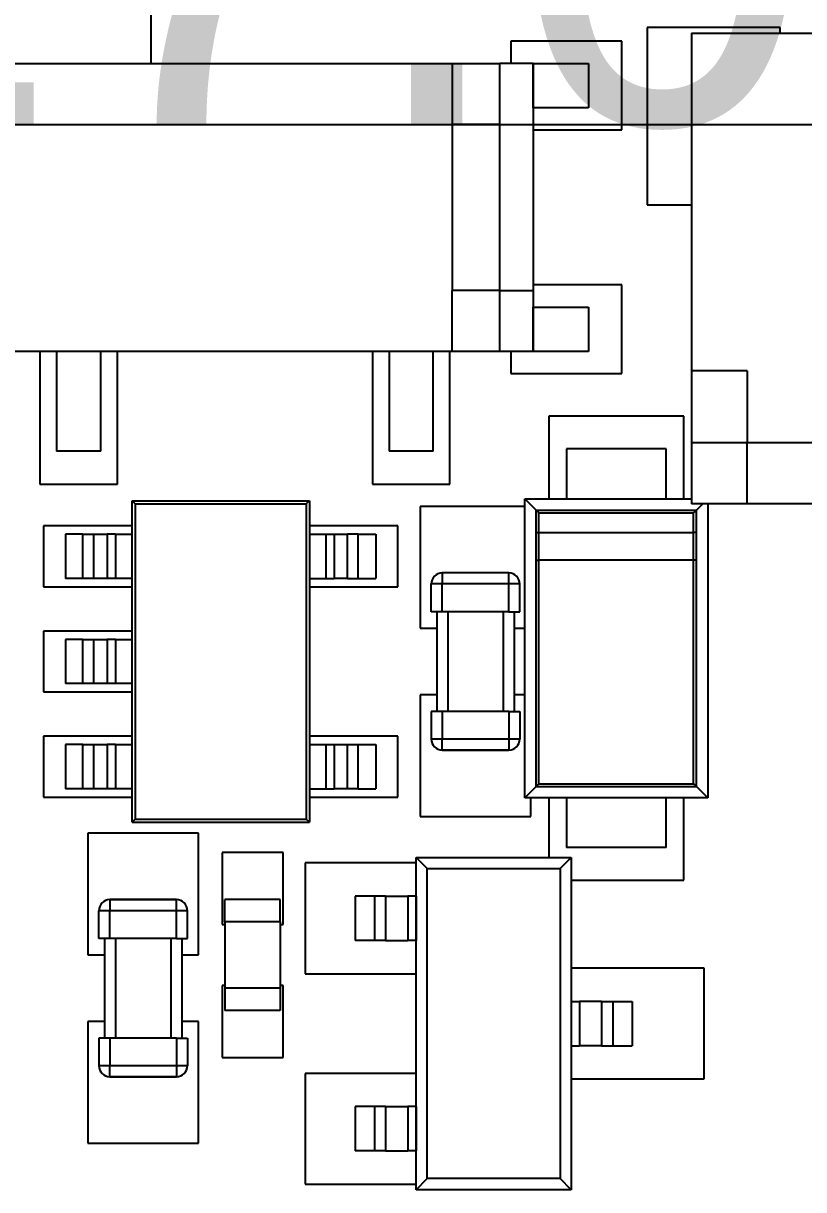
# Model space of a CAD drawing. Extents: x 96.2 to 162, y 92.1 to 129.5.
# Drawn here: x 121.01 to 128.05, y 106.83 to 117.36 of the extents above; entities that cross this region are included whole.
import ezdxf
from ezdxf.enums import TextEntityAlignment as Align

# ---------------------------------------------------------------- set-up
doc = ezdxf.new("R2010")
doc.units = 0
doc.layers.get('0').update_dxf_attribs({"linetype": 'CONTINUOUS'})
doc.layers.add('Dimension003', color=7, linetype='CONTINUOUS')
doc.layers.add('ProjItem010', color=7, linetype='CONTINUOUS')
doc.styles.get("Standard").update_dxf_attribs({"font": 'arial.ttf'})
doc.dimstyles.get("Standard").update_dxf_attribs({"dimscale": 0, "dimtxt": 2.5, "dimasz": 2.5, "dimexe": 1.25, "dimexo": 0.625, "dimtad": 1, "dimtxsty": 'STANDARD', "dimcen": 2.5, "dimazin": 3, "dimtfac": 1, "dimtmove": 0, "dimatfit": 3})

# ---------------------------------------------------------------- blocks, each defined once
blk = doc.blocks.new('*Dimension003')
at = {"color": 0}
for points in [[(111.238, 116.867), (111.238, 116.033), (116.238, 116.45)], [(138.238, 116.867), (138.238, 116.033), (133.238, 116.45)]]:
    blk.add_solid(points, dxfattribs=at)
at = {"layer": 'Dimension003'}
for p, q in [((116.238, 115.9), (116.238, 116.45)), ((116.238, 116.45), (133.238, 116.45)), ((133.238, 115.9), (133.238, 116.45))]:
    blk.add_line(p, q, dxfattribs=at)
blk.add_text('17.00', height=3.5, dxfattribs=at).set_placement((124.737, 116.45), align=Align.CENTER)

msp = doc.modelspace()

# ---------------------------------------------------------------- linework, layer by layer
at = {"layer": 'ProjItem010'}
for p, q in [((122.157, 118.5), (122.157, 117)), ((126.638, 117.325), (126.638, 115.725)), ((127.838, 117.325), (126.638, 117.325)), ((127.838, 117.275), (127.838, 117.325)), ((127.038, 117.275), (131.038, 117.275)), ((127.038, 117.275), (127.038, 114.224)), ((126.407, 117.2), (125.407, 117.2)), ((125.407, 117.2), (125.407, 117)), ((126.407, 116.4), (126.407, 117.2)), ((119.637, 117), (124.877, 117)), ((124.877, 117), (125.307, 117)), ((124.877, 117), (124.877, 116.45)), ((125.307, 116.45), (125.307, 117)), ((125.607, 116.6), (125.607, 117)), ((125.607, 117), (125.607, 116.45)), ((125.607, 117), (126.107, 117)), ((126.107, 117), (126.107, 116.6)), ((126.107, 116.6), (125.607, 116.6)), ((125.307, 116.45), (124.877, 116.45)), ((124.877, 116.45), (124.877, 114.95)), ((125.307, 114.95), (125.307, 116.45)), ((125.607, 116.45), (125.607, 114.95)), ((125.607, 116.4), (126.407, 116.4)), ((126.638, 115.725), (127.038, 115.725)), ((125.307, 114.95), (124.877, 114.95)), ((124.877, 114.4), (124.877, 114.95)), ((125.307, 114.4), (125.307, 114.95)), ((126.407, 115), (125.607, 115)), ((125.607, 114.95), (125.607, 114.4)), ((126.407, 114.2), (126.407, 115)), ((125.607, 114.4), (125.607, 114.8)), ((125.607, 114.8), (126.107, 114.8)), ((126.107, 114.8), (126.107, 114.4)), ((124.877, 114.4), (119.637, 114.4)), ((121.157, 114.4), (121.157, 113.2)), ((121.307, 114.4), (121.307, 113.5)), ((121.707, 113.5), (121.707, 114.4)), ((121.857, 113.2), (121.857, 114.4)), ((124.157, 114.4), (124.157, 113.2)), ((124.307, 114.4), (124.307, 113.5)), ((124.707, 113.5), (124.707, 114.4)), ((124.857, 113.2), (124.857, 114.4)), ((125.307, 114.4), (124.877, 114.4)), ((125.407, 114.4), (125.407, 114.2)), ((126.107, 114.4), (125.607, 114.4)), ((125.407, 114.2), (126.407, 114.2)), ((127.538, 114.224), (127.038, 114.224)), ((127.038, 114.224), (127.038, 113.575)), ((127.538, 114.224), (127.538, 113.575)), ((125.749, 113.816), (125.749, 113.07)), ((126.968, 113.816), (125.749, 113.816)), ((126.968, 113.07), (126.968, 113.816)), ((127.038, 113.575), (127.038, 113.025)), ((127.538, 113.575), (127.038, 113.575)), ((130.538, 113.575), (127.538, 113.575)), ((127.538, 113.025), (127.538, 113.575)), ((121.707, 113.5), (121.307, 113.5)), ((124.707, 113.5), (124.307, 113.5)), ((125.908, 113.52), (125.908, 113.07)), ((126.808, 113.52), (125.908, 113.52)), ((126.808, 113.07), (126.808, 113.52)), ((121.157, 113.2), (121.857, 113.2)), ((124.157, 113.2), (124.857, 113.2)), ((121.988, 113.05), (123.588, 113.05)), ((121.988, 113.05), (122.015, 113.023)), ((121.988, 110.15), (121.988, 113.05)), ((122.015, 113.023), (122.015, 110.177)), ((122.015, 113.023), (123.56, 113.023)), ((123.588, 113.05), (123.56, 113.023)), ((123.56, 113.023), (123.56, 110.177)), ((123.588, 113.05), (123.588, 110.15)), ((125.636, 112.968), (125.533, 113.07)), ((125.533, 113.07), (125.908, 113.07)), ((125.533, 110.37), (125.533, 113.07)), ((125.908, 113.07), (126.808, 113.07)), ((126.808, 113.07), (127.038, 113.07)), ((127.538, 113.025), (127.038, 113.025)), ((127.081, 112.968), (127.138, 113.025)), ((127.183, 113.025), (127.183, 110.37)), ((130.538, 113.025), (127.538, 113.025)), ((124.588, 113), (124.588, 111.9)), ((125.533, 113), (124.588, 113)), ((125.636, 112.968), (127.081, 112.968)), ((125.636, 112.765), (125.636, 112.968)), ((125.66, 112.943), (127.056, 112.943)), ((125.66, 112.765), (125.66, 112.943)), ((127.056, 112.765), (127.056, 112.943)), ((127.081, 112.765), (127.081, 112.968)), ((121.188, 112.825), (121.188, 112.275)), ((121.988, 112.825), (121.188, 112.825)), ((124.388, 112.825), (123.588, 112.825)), ((124.388, 112.275), (124.388, 112.825)), ((121.545, 112.75), (121.388, 112.75)), ((121.388, 112.75), (121.388, 112.35)), ((121.545, 112.35), (121.545, 112.75)), ((121.643, 112.75), (121.764, 112.75)), ((121.643, 112.35), (121.643, 112.75)), ((121.764, 112.75), (121.764, 112.35)), ((121.838, 112.75), (121.988, 112.75)), ((121.838, 112.75), (121.838, 112.35)), ((123.588, 112.75), (123.738, 112.75)), ((123.738, 112.75), (123.738, 112.35)), ((123.811, 112.75), (123.932, 112.75)), ((123.811, 112.75), (123.811, 112.35)), ((123.932, 112.35), (123.932, 112.75)), ((124.03, 112.75), (124.188, 112.75)), ((124.03, 112.35), (124.03, 112.75)), ((124.188, 112.75), (124.188, 112.35)), ((125.636, 112.515), (125.636, 112.765)), ((125.66, 112.515), (125.66, 112.765)), ((125.66, 112.765), (127.056, 112.765)), ((127.056, 112.515), (127.056, 112.765)), ((127.081, 112.515), (127.081, 112.765)), ((125.636, 110.472), (125.636, 112.515)), ((125.66, 110.497), (125.66, 112.515)), ((127.056, 112.515), (125.66, 112.515)), ((127.056, 110.497), (127.056, 112.515)), ((127.081, 110.472), (127.081, 112.515)), ((125.388, 112.4), (124.788, 112.4)), ((125.388, 112.4), (124.788, 112.4)), ((125.388, 112.4), (124.788, 112.4)), ((121.188, 112.275), (121.988, 112.275)), ((121.545, 112.35), (121.388, 112.35)), ((121.764, 112.35), (121.643, 112.35)), ((121.988, 112.35), (121.838, 112.35)), ((123.588, 112.35), (123.738, 112.35)), ((123.588, 112.275), (124.388, 112.275)), ((123.932, 112.35), (123.811, 112.35)), ((124.03, 112.35), (124.188, 112.35)), ((124.688, 112.05), (124.688, 112.3)), ((124.688, 112.05), (124.688, 112.3)), ((124.688, 112.05), (124.688, 112.3)), ((124.688, 112.05), (124.688, 112.3)), ((124.688, 112.05), (124.688, 112.3)), ((124.688, 112.05), (124.688, 112.3)), ((125.388, 112.3), (124.788, 112.3)), ((124.788, 112.05), (124.788, 112.3)), ((124.788, 112.05), (124.788, 112.3)), ((125.388, 112.3), (124.788, 112.3)), ((125.388, 112.3), (124.788, 112.3)), ((124.788, 112.05), (124.788, 112.3)), ((125.388, 112.05), (125.388, 112.3)), ((125.388, 112.05), (125.388, 112.3)), ((125.388, 112.05), (125.388, 112.3)), ((125.488, 112.05), (125.488, 112.3)), ((125.488, 112.05), (125.488, 112.3)), ((125.488, 112.05), (125.488, 112.3)), ((124.738, 112.05), (124.738, 111.15)), ((124.738, 112.05), (124.738, 111.15)), ((125.388, 112.05), (124.788, 112.05)), ((125.388, 112.05), (124.788, 112.05)), ((125.388, 112.05), (124.788, 112.05)), ((124.838, 112.05), (124.838, 111.15)), ((125.338, 112.05), (125.338, 111.15)), ((125.438, 112.05), (125.438, 111.15)), ((121.188, 111.875), (121.188, 111.325)), ((121.988, 111.875), (121.188, 111.875)), ((124.588, 111.9), (124.738, 111.9)), ((125.438, 111.9), (125.533, 111.9)), ((121.545, 111.8), (121.388, 111.8)), ((121.388, 111.8), (121.388, 111.4)), ((121.545, 111.4), (121.545, 111.8)), ((121.643, 111.8), (121.764, 111.8)), ((121.643, 111.4), (121.643, 111.8)), ((121.764, 111.8), (121.764, 111.4)), ((121.838, 111.8), (121.988, 111.8)), ((121.838, 111.8), (121.838, 111.4)), ((121.188, 111.325), (121.988, 111.325)), ((121.545, 111.4), (121.388, 111.4)), ((121.764, 111.4), (121.643, 111.4)), ((121.988, 111.4), (121.838, 111.4)), ((124.588, 111.3), (124.588, 110.2)), ((124.738, 111.3), (124.588, 111.3)), ((125.533, 111.3), (125.438, 111.3)), ((124.688, 111.15), (124.688, 110.9)), ((124.688, 111.15), (124.688, 110.9)), ((124.688, 111.15), (124.688, 110.9)), ((124.688, 111.15), (124.688, 110.9)), ((124.688, 111.15), (124.688, 110.9)), ((124.688, 111.15), (124.688, 110.9)), ((125.388, 111.15), (124.788, 111.15)), ((125.388, 111.15), (124.788, 111.15)), ((124.788, 111.15), (124.788, 110.9)), ((125.388, 111.15), (124.788, 111.15)), ((124.788, 111.15), (124.788, 110.9)), ((124.788, 111.15), (124.788, 110.9)), ((125.388, 111.15), (125.388, 110.9)), ((125.388, 111.15), (125.388, 110.9)), ((125.388, 111.15), (125.388, 110.9)), ((125.488, 111.15), (125.488, 110.9)), ((125.488, 111.15), (125.488, 110.9)), ((125.488, 111.15), (125.488, 110.9)), ((125.488, 111.15), (125.488, 110.9)), ((125.488, 111.15), (125.488, 110.9)), ((125.488, 111.15), (125.488, 110.9)), ((121.188, 110.925), (121.188, 110.375)), ((121.988, 110.925), (121.188, 110.925)), ((124.388, 110.925), (123.588, 110.925)), ((124.388, 110.375), (124.388, 110.925)), ((125.388, 110.9), (124.788, 110.9)), ((125.388, 110.9), (124.788, 110.9)), ((125.388, 110.9), (124.788, 110.9)), ((121.545, 110.85), (121.388, 110.85)), ((121.388, 110.85), (121.388, 110.45)), ((121.545, 110.45), (121.545, 110.85)), ((121.643, 110.85), (121.764, 110.85)), ((121.643, 110.45), (121.643, 110.85)), ((121.764, 110.85), (121.764, 110.45)), ((121.838, 110.85), (121.988, 110.85)), ((121.838, 110.85), (121.838, 110.45)), ((123.588, 110.85), (123.738, 110.85)), ((123.738, 110.85), (123.738, 110.45)), ((123.811, 110.85), (123.932, 110.85)), ((123.811, 110.85), (123.811, 110.45)), ((123.932, 110.45), (123.932, 110.85)), ((124.03, 110.85), (124.188, 110.85)), ((124.03, 110.45), (124.03, 110.85)), ((124.188, 110.85), (124.188, 110.45)), ((125.388, 110.8), (124.788, 110.8)), ((124.788, 110.8), (125.388, 110.8)), ((125.388, 110.8), (124.788, 110.8)), ((125.388, 110.8), (124.788, 110.8)), ((124.788, 110.8), (125.388, 110.8)), ((124.788, 110.8), (125.388, 110.8)), ((125.66, 110.497), (127.056, 110.497)), ((121.188, 110.375), (121.988, 110.375)), ((121.545, 110.45), (121.388, 110.45)), ((121.764, 110.45), (121.643, 110.45)), ((121.988, 110.45), (121.838, 110.45)), ((123.588, 110.45), (123.738, 110.45)), ((123.588, 110.375), (124.388, 110.375)), ((123.932, 110.45), (123.811, 110.45)), ((124.03, 110.45), (124.188, 110.45)), ((125.636, 110.472), (125.533, 110.37)), ((125.636, 110.472), (127.081, 110.472)), ((127.081, 110.472), (127.183, 110.37)), ((125.908, 110.37), (125.533, 110.37)), ((125.588, 110.2), (125.588, 110.37)), ((125.749, 110.37), (125.749, 109.831)), ((126.808, 110.37), (125.908, 110.37)), ((125.908, 110.37), (125.908, 109.92)), ((127.183, 110.37), (126.808, 110.37)), ((126.808, 109.92), (126.808, 110.37)), ((126.968, 109.625), (126.968, 110.37)), ((121.988, 110.15), (122.015, 110.177)), ((122.015, 110.177), (123.56, 110.177)), ((123.588, 110.15), (123.56, 110.177)), ((124.588, 110.2), (125.588, 110.2)), ((121.988, 110.15), (123.588, 110.15)), ((121.588, 110.05), (121.588, 108.95)), ((122.588, 110.05), (121.588, 110.05)), ((122.588, 108.95), (122.588, 110.05)), ((122.801, 109.875), (122.801, 109.225)), ((123.351, 109.875), (122.801, 109.875)), ((123.351, 109.225), (123.351, 109.875)), ((126.808, 109.92), (125.908, 109.92)), ((123.551, 109.781), (123.551, 108.781)), ((124.551, 109.781), (123.551, 109.781)), ((124.551, 109.831), (125.951, 109.831)), ((124.551, 106.831), (124.551, 109.831)), ((124.551, 109.831), (124.651, 109.731)), ((125.951, 109.831), (125.851, 109.731)), ((125.951, 109.831), (125.951, 106.831)), ((124.651, 109.731), (125.851, 109.731)), ((124.651, 106.931), (124.651, 109.731)), ((125.851, 109.731), (125.851, 106.931)), ((125.951, 109.625), (126.968, 109.625)), ((122.388, 109.45), (121.788, 109.45)), ((121.788, 109.45), (122.388, 109.45)), ((122.388, 109.45), (121.788, 109.45)), ((122.388, 109.45), (121.788, 109.45)), ((121.788, 109.45), (122.388, 109.45)), ((121.788, 109.45), (122.388, 109.45)), ((122.826, 109.25), (122.826, 109.45)), ((123.326, 109.45), (122.826, 109.45)), ((123.326, 109.25), (123.326, 109.45)), ((124.176, 109.481), (124.001, 109.481)), ((124.001, 109.481), (124.001, 109.081)), ((124.176, 109.481), (124.001, 109.481)), ((124.176, 109.481), (124.001, 109.481)), ((124.001, 109.481), (124.001, 109.081)), ((124.001, 109.481), (124.001, 109.081)), ((124.176, 109.481), (124.176, 109.081)), ((124.176, 109.481), (124.176, 109.081)), ((124.176, 109.481), (124.176, 109.081)), ((124.276, 109.481), (124.276, 109.081)), ((124.276, 109.481), (124.276, 109.081)), ((124.276, 109.481), (124.276, 109.081)), ((124.551, 109.481), (124.476, 109.481)), ((124.551, 109.481), (124.476, 109.481)), ((124.476, 109.481), (124.476, 109.081)), ((124.551, 109.481), (124.476, 109.481)), ((124.476, 109.481), (124.476, 109.081)), ((124.476, 109.481), (124.476, 109.081)), ((124.551, 109.481), (124.551, 109.081)), ((124.551, 109.481), (124.551, 109.081)), ((124.551, 109.481), (124.551, 109.081)), ((121.688, 109.1), (121.688, 109.35)), ((121.688, 109.1), (121.688, 109.35)), ((121.688, 109.1), (121.688, 109.35)), ((122.388, 109.35), (121.788, 109.35)), ((121.788, 109.1), (121.788, 109.35)), ((121.788, 109.1), (121.788, 109.35)), ((122.388, 109.35), (121.788, 109.35)), ((122.388, 109.35), (121.788, 109.35)), ((121.788, 109.1), (121.788, 109.35)), ((122.388, 109.1), (122.388, 109.35)), ((122.388, 109.1), (122.388, 109.35)), ((122.388, 109.1), (122.388, 109.35)), ((122.488, 109.1), (122.488, 109.35)), ((122.488, 109.1), (122.488, 109.35)), ((122.488, 109.1), (122.488, 109.35)), ((122.801, 109.225), (122.826, 109.225)), ((123.326, 109.25), (122.826, 109.25)), ((123.326, 109.25), (122.826, 109.25)), ((122.826, 109.25), (122.826, 108.65)), ((123.326, 109.25), (123.326, 108.65)), ((123.326, 109.225), (123.351, 109.225)), ((121.738, 109.1), (121.738, 108.2)), ((121.738, 109.1), (121.738, 108.2)), ((122.388, 109.1), (121.788, 109.1)), ((122.388, 109.1), (121.788, 109.1)), ((122.388, 109.1), (121.788, 109.1)), ((121.838, 109.1), (121.838, 108.2)), ((122.338, 109.1), (122.338, 108.2)), ((122.438, 109.1), (122.438, 108.2)), ((122.438, 109.1), (122.438, 108.2)), ((124.176, 109.081), (124.001, 109.081)), ((124.176, 109.081), (124.001, 109.081)), ((124.176, 109.081), (124.001, 109.081)), ((124.551, 109.081), (124.476, 109.081)), ((124.551, 109.081), (124.476, 109.081)), ((124.551, 109.081), (124.476, 109.081)), ((121.588, 108.95), (121.738, 108.95)), ((122.438, 108.95), (122.588, 108.95)), ((127.151, 108.831), (125.951, 108.831)), ((127.151, 107.831), (127.151, 108.831)), ((123.551, 108.781), (124.551, 108.781)), ((122.801, 108.675), (122.801, 108.025)), ((122.826, 108.675), (122.801, 108.675)), ((123.326, 108.65), (122.826, 108.65)), ((122.826, 108.65), (122.826, 108.45)), ((123.326, 108.65), (122.826, 108.65)), ((123.351, 108.675), (123.326, 108.675)), ((123.326, 108.65), (123.326, 108.45)), ((123.351, 108.025), (123.351, 108.675)), ((125.951, 108.531), (126.026, 108.531)), ((125.951, 108.531), (125.951, 108.131)), ((126.026, 108.531), (126.026, 108.131)), ((126.226, 108.531), (126.226, 108.131)), ((126.326, 108.531), (126.501, 108.531)), ((126.326, 108.531), (126.326, 108.131)), ((126.501, 108.531), (126.501, 108.131)), ((123.326, 108.45), (122.826, 108.45)), ((121.588, 108.35), (121.588, 107.25)), ((121.738, 108.35), (121.588, 108.35)), ((122.588, 108.35), (122.438, 108.35)), ((122.588, 107.25), (122.588, 108.35)), ((121.688, 108.2), (121.688, 107.95)), ((121.688, 108.2), (121.688, 107.95)), ((121.688, 108.2), (121.688, 107.95)), ((121.688, 108.2), (121.688, 107.95)), ((121.688, 108.2), (121.688, 107.95)), ((121.688, 108.2), (121.688, 107.95)), ((122.388, 108.2), (121.788, 108.2)), ((122.388, 108.2), (121.788, 108.2)), ((121.788, 108.2), (121.788, 107.95)), ((122.388, 108.2), (121.788, 108.2)), ((121.788, 108.2), (121.788, 107.95)), ((121.788, 108.2), (121.788, 107.95)), ((122.388, 108.2), (122.388, 107.95)), ((122.388, 108.2), (122.388, 107.95)), ((122.388, 108.2), (122.388, 107.95)), ((122.488, 108.2), (122.488, 107.95)), ((122.488, 108.2), (122.488, 107.95)), ((122.488, 108.2), (122.488, 107.95)), ((125.951, 108.131), (126.026, 108.131)), ((126.326, 108.131), (126.501, 108.131)), ((122.388, 107.95), (121.788, 107.95)), ((122.388, 107.95), (121.788, 107.95)), ((122.388, 107.95), (121.788, 107.95)), ((122.801, 108.025), (123.351, 108.025)), ((122.388, 107.85), (121.788, 107.85)), ((121.788, 107.85), (122.388, 107.85)), ((122.388, 107.85), (121.788, 107.85)), ((122.388, 107.85), (121.788, 107.85)), ((121.788, 107.85), (122.388, 107.85)), ((121.788, 107.85), (122.388, 107.85)), ((123.551, 107.881), (123.551, 106.881)), ((124.551, 107.881), (123.551, 107.881)), ((125.951, 107.831), (127.151, 107.831)), ((124.176, 107.581), (124.001, 107.581)), ((124.001, 107.581), (124.001, 107.181)), ((124.176, 107.581), (124.001, 107.581)), ((124.176, 107.581), (124.001, 107.581)), ((124.001, 107.581), (124.001, 107.181)), ((124.001, 107.581), (124.001, 107.181)), ((124.176, 107.581), (124.176, 107.181)), ((124.176, 107.581), (124.176, 107.181)), ((124.176, 107.581), (124.176, 107.181)), ((124.276, 107.581), (124.276, 107.181)), ((124.276, 107.581), (124.276, 107.181)), ((124.276, 107.581), (124.276, 107.181)), ((124.551, 107.581), (124.476, 107.581)), ((124.551, 107.581), (124.476, 107.581)), ((124.476, 107.581), (124.476, 107.181)), ((124.551, 107.581), (124.476, 107.581)), ((124.476, 107.581), (124.476, 107.181)), ((124.476, 107.581), (124.476, 107.181)), ((124.551, 107.581), (124.551, 107.181)), ((124.551, 107.581), (124.551, 107.181)), ((124.551, 107.581), (124.551, 107.181)), ((121.588, 107.25), (122.588, 107.25)), ((124.176, 107.181), (124.001, 107.181)), ((124.176, 107.181), (124.001, 107.181)), ((124.176, 107.181), (124.001, 107.181)), ((124.551, 107.181), (124.476, 107.181)), ((124.551, 107.181), (124.476, 107.181)), ((124.551, 107.181), (124.476, 107.181)), ((124.551, 106.831), (124.651, 106.931)), ((125.851, 106.931), (124.651, 106.931)), ((125.951, 106.831), (125.851, 106.931)), ((123.551, 106.881), (124.551, 106.881)), ((125.951, 106.831), (124.551, 106.831))]:
    msp.add_line(p, q, dxfattribs=at)
for centre, start, end in [((124.788, 112.3), 90, 180), ((124.788, 112.3), 90, -180), ((124.788, 112.3), 90, -180), ((124.788, 112.3), 90, 180), ((124.788, 112.3), 90, 180), ((125.388, 112.3), 0, 90), ((125.388, 112.3), 0, 90), ((125.388, 112.3), 0, 90), ((124.788, 110.9), 180, -90), ((124.788, 110.9), 180, -90), ((124.788, 110.9), 180, -90), ((124.788, 110.9), 180, -90), ((124.788, 110.9), 180, -90), ((125.388, 110.9), -90, 0), ((125.388, 110.9), -90, 0), ((125.388, 110.9), -90, 0), ((125.388, 110.9), -90, 0), ((125.388, 110.9), -90, 0), ((121.788, 109.35), 90, 180), ((121.788, 109.35), 90, -180), ((121.788, 109.35), 90, -180), ((121.788, 109.35), 90, 180), ((121.788, 109.35), 90, 180), ((122.388, 109.35), 0, 90), ((122.388, 109.35), 0, 90), ((122.388, 109.35), 0, 90), ((121.788, 107.95), 180, -90), ((121.788, 107.95), 180, -90), ((121.788, 107.95), 180, -90), ((121.788, 107.95), 180, -90), ((121.788, 107.95), 180, -90), ((121.788, 107.95), 180, -90), ((121.788, 107.95), 180, -90), ((122.388, 107.95), -90, 0), ((122.388, 107.95), -90, 0), ((122.388, 107.95), -90, 0)]:
    msp.add_arc(centre, 0.1, start, end, dxfattribs=at)
msp.add_ellipse((125.307, 117), major_axis=(0.3, 0), ratio=0, start_param=0, end_param=-4.71239, dxfattribs=at)
for points, knots in [([(125.307, 116.45), (125.386, 116.45), (125.463, 116.45), (125.519, 116.45), (125.576, 116.45), (125.605, 116.45), (125.607, 116.45)], [1.5708, 1.5708, 1.5708, 1.5708, 2.35619, 2.35619, 2.35619, 3.14159, 3.14159, 3.14159, 3.14159]), ([(125.307, 114.95), (125.386, 114.95), (125.463, 114.95), (125.519, 114.95), (125.576, 114.95), (125.605, 114.95), (125.607, 114.95)], [1.5708, 1.5708, 1.5708, 1.5708, 2.35619, 2.35619, 2.35619, 3.14159, 3.14159, 3.14159, 3.14159]), ([(125.607, 114.4), (125.605, 114.4), (125.576, 114.4), (125.519, 114.4), (125.463, 114.4), (125.386, 114.4), (125.307, 114.4)], [4.71239, 4.71239, 4.71239, 4.71239, 5.49779, 5.49779, 5.49779, 6.28319, 6.28319, 6.28319, 6.28319])]:
    msp.add_open_spline(points, degree=3, knots=knots, dxfattribs=at)
for points, degree in [([(125.636, 112.968), (125.64, 112.963), (125.66, 112.943)], 2), ([(127.081, 112.968), (127.076, 112.963), (127.056, 112.943)], 2), ([(121.545, 112.75), (121.591, 112.75), (121.634, 112.75), (121.643, 112.75)], 3), ([(121.838, 112.75), (121.803, 112.75), (121.77, 112.75), (121.764, 112.75)], 3), ([(123.738, 112.75), (123.772, 112.75), (123.805, 112.75), (123.811, 112.75)], 3), ([(124.03, 112.75), (123.984, 112.75), (123.941, 112.75), (123.932, 112.75)], 3), ([(125.636, 112.765), (125.64, 112.765), (125.66, 112.765)], 2), ([(127.081, 112.765), (127.076, 112.765), (127.056, 112.765)], 2), ([(125.636, 112.515), (125.64, 112.515), (125.66, 112.515)], 2), ([(127.081, 112.515), (127.076, 112.515), (127.056, 112.515)], 2), ([(124.788, 112.4), (124.788, 112.401), (124.788, 112.353), (124.788, 112.3)], 3), ([(124.788, 112.4), (124.788, 112.401), (124.788, 112.353), (124.788, 112.3)], 3), ([(124.788, 112.4), (124.788, 112.401), (124.788, 112.353), (124.788, 112.3)], 3), ([(125.388, 112.3), (125.388, 112.353), (125.388, 112.401), (125.388, 112.4)], 3), ([(125.388, 112.3), (125.388, 112.353), (125.388, 112.401), (125.388, 112.4)], 3), ([(125.388, 112.3), (125.388, 112.353), (125.388, 112.401), (125.388, 112.4)], 3), ([(121.643, 112.35), (121.634, 112.35), (121.591, 112.35), (121.545, 112.35)], 3), ([(121.838, 112.35), (121.803, 112.35), (121.77, 112.35), (121.764, 112.35)], 3), ([(123.738, 112.35), (123.772, 112.35), (123.805, 112.35), (123.811, 112.35)], 3), ([(123.932, 112.35), (123.941, 112.35), (123.984, 112.35), (124.03, 112.35)], 3), ([(124.788, 112.3), (124.734, 112.3), (124.686, 112.3), (124.688, 112.3)], 3), ([(124.788, 112.3), (124.734, 112.3), (124.686, 112.3), (124.688, 112.3)], 3), ([(124.788, 112.3), (124.734, 112.3), (124.686, 112.3), (124.688, 112.3)], 3), ([(125.488, 112.3), (125.489, 112.3), (125.441, 112.3), (125.388, 112.3)], 3), ([(125.488, 112.3), (125.489, 112.3), (125.441, 112.3), (125.388, 112.3)], 3), ([(125.488, 112.3), (125.489, 112.3), (125.441, 112.3), (125.388, 112.3)], 3), ([(124.788, 112.05), (124.734, 112.05), (124.686, 112.05), (124.688, 112.05)], 3), ([(124.788, 112.05), (124.734, 112.05), (124.686, 112.05), (124.688, 112.05)], 3), ([(124.788, 112.05), (124.734, 112.05), (124.686, 112.05), (124.688, 112.05)], 3), ([(125.388, 112.05), (125.441, 112.05), (125.489, 112.05), (125.488, 112.05)], 3), ([(125.388, 112.05), (125.441, 112.05), (125.489, 112.05), (125.488, 112.05)], 3), ([(125.388, 112.05), (125.441, 112.05), (125.489, 112.05), (125.488, 112.05)], 3), ([(121.545, 111.8), (121.591, 111.8), (121.634, 111.8), (121.643, 111.8)], 3), ([(121.838, 111.8), (121.803, 111.8), (121.77, 111.8), (121.764, 111.8)], 3), ([(121.643, 111.4), (121.634, 111.4), (121.591, 111.4), (121.545, 111.4)], 3), ([(121.838, 111.4), (121.803, 111.4), (121.77, 111.4), (121.764, 111.4)], 3), ([(124.788, 111.15), (124.734, 111.15), (124.686, 111.15), (124.688, 111.15)], 3), ([(124.788, 111.15), (124.734, 111.15), (124.686, 111.15), (124.688, 111.15)], 3), ([(124.788, 111.15), (124.734, 111.15), (124.686, 111.15), (124.688, 111.15)], 3), ([(125.388, 111.15), (125.441, 111.15), (125.489, 111.15), (125.488, 111.15)], 3), ([(125.388, 111.15), (125.441, 111.15), (125.489, 111.15), (125.488, 111.15)], 3), ([(125.388, 111.15), (125.441, 111.15), (125.489, 111.15), (125.488, 111.15)], 3), ([(124.788, 110.9), (124.734, 110.9), (124.686, 110.9), (124.688, 110.9)], 3), ([(124.788, 110.9), (124.734, 110.9), (124.686, 110.9), (124.688, 110.9)], 3), ([(124.788, 110.9), (124.734, 110.9), (124.686, 110.9), (124.688, 110.9)], 3), ([(124.788, 110.8), (124.788, 110.799), (124.788, 110.847), (124.788, 110.9)], 3), ([(124.788, 110.8), (124.788, 110.799), (124.788, 110.847), (124.788, 110.9)], 3), ([(124.788, 110.8), (124.788, 110.799), (124.788, 110.847), (124.788, 110.9)], 3), ([(125.488, 110.9), (125.489, 110.9), (125.441, 110.9), (125.388, 110.9)], 3), ([(125.388, 110.9), (125.388, 110.847), (125.388, 110.799), (125.388, 110.8)], 3), ([(125.388, 110.9), (125.388, 110.847), (125.388, 110.799), (125.388, 110.8)], 3), ([(125.488, 110.9), (125.489, 110.9), (125.441, 110.9), (125.388, 110.9)], 3), ([(125.488, 110.9), (125.489, 110.9), (125.441, 110.9), (125.388, 110.9)], 3), ([(125.388, 110.9), (125.388, 110.847), (125.388, 110.799), (125.388, 110.8)], 3), ([(121.545, 110.85), (121.591, 110.85), (121.634, 110.85), (121.643, 110.85)], 3), ([(121.838, 110.85), (121.803, 110.85), (121.77, 110.85), (121.764, 110.85)], 3), ([(123.738, 110.85), (123.772, 110.85), (123.805, 110.85), (123.811, 110.85)], 3), ([(123.932, 110.85), (123.941, 110.85), (123.984, 110.85), (124.03, 110.85)], 3), ([(125.636, 110.472), (125.64, 110.477), (125.66, 110.497)], 2), ([(127.081, 110.472), (127.076, 110.477), (127.056, 110.497)], 2), ([(121.643, 110.45), (121.634, 110.45), (121.591, 110.45), (121.545, 110.45)], 3), ([(121.838, 110.45), (121.803, 110.45), (121.77, 110.45), (121.764, 110.45)], 3), ([(123.738, 110.45), (123.772, 110.45), (123.805, 110.45), (123.811, 110.45)], 3), ([(124.03, 110.45), (123.984, 110.45), (123.941, 110.45), (123.932, 110.45)], 3), ([(121.788, 109.45), (121.788, 109.451), (121.788, 109.403), (121.788, 109.35)], 3), ([(121.788, 109.45), (121.788, 109.451), (121.788, 109.403), (121.788, 109.35)], 3), ([(121.788, 109.45), (121.788, 109.451), (121.788, 109.403), (121.788, 109.35)], 3), ([(122.388, 109.35), (122.388, 109.403), (122.388, 109.451), (122.388, 109.45)], 3), ([(122.388, 109.35), (122.388, 109.403), (122.388, 109.451), (122.388, 109.45)], 3), ([(122.388, 109.35), (122.388, 109.403), (122.388, 109.451), (122.388, 109.45)], 3), ([(124.276, 109.481), (124.277, 109.481), (124.229, 109.481), (124.176, 109.481)], 3), ([(124.276, 109.481), (124.277, 109.481), (124.229, 109.481), (124.176, 109.481)], 3), ([(124.276, 109.481), (124.277, 109.481), (124.229, 109.481), (124.176, 109.481)], 3), ([(124.276, 109.481), (124.274, 109.481), (124.369, 109.481), (124.476, 109.481)], 3), ([(124.276, 109.481), (124.274, 109.481), (124.369, 109.481), (124.476, 109.481)], 3), ([(124.276, 109.481), (124.274, 109.481), (124.369, 109.481), (124.476, 109.481)], 3), ([(121.788, 109.35), (121.734, 109.35), (121.686, 109.35), (121.688, 109.35)], 3), ([(121.788, 109.35), (121.734, 109.35), (121.686, 109.35), (121.688, 109.35)], 3), ([(121.788, 109.35), (121.734, 109.35), (121.686, 109.35), (121.688, 109.35)], 3), ([(122.488, 109.35), (122.489, 109.35), (122.441, 109.35), (122.388, 109.35)], 3), ([(122.488, 109.35), (122.489, 109.35), (122.441, 109.35), (122.388, 109.35)], 3), ([(122.488, 109.35), (122.489, 109.35), (122.441, 109.35), (122.388, 109.35)], 3), ([(121.788, 109.1), (121.734, 109.1), (121.686, 109.1), (121.688, 109.1)], 3), ([(121.788, 109.1), (121.734, 109.1), (121.686, 109.1), (121.688, 109.1)], 3), ([(121.788, 109.1), (121.734, 109.1), (121.686, 109.1), (121.688, 109.1)], 3), ([(122.388, 109.1), (122.441, 109.1), (122.489, 109.1), (122.488, 109.1)], 3), ([(122.388, 109.1), (122.441, 109.1), (122.489, 109.1), (122.488, 109.1)], 3), ([(122.388, 109.1), (122.441, 109.1), (122.489, 109.1), (122.488, 109.1)], 3), ([(124.276, 109.081), (124.277, 109.081), (124.229, 109.081), (124.176, 109.081)], 3), ([(124.276, 109.081), (124.277, 109.081), (124.229, 109.081), (124.176, 109.081)], 3), ([(124.276, 109.081), (124.277, 109.081), (124.229, 109.081), (124.176, 109.081)], 3), ([(124.276, 109.081), (124.274, 109.081), (124.369, 109.081), (124.476, 109.081)], 3), ([(124.276, 109.081), (124.274, 109.081), (124.369, 109.081), (124.476, 109.081)], 3), ([(124.276, 109.081), (124.274, 109.081), (124.369, 109.081), (124.476, 109.081)], 3), ([(126.226, 108.531), (126.228, 108.531), (126.133, 108.531), (126.026, 108.531)], 3), ([(126.226, 108.531), (126.225, 108.531), (126.273, 108.531), (126.326, 108.531)], 3), ([(121.788, 108.2), (121.734, 108.2), (121.686, 108.2), (121.688, 108.2)], 3), ([(121.788, 108.2), (121.734, 108.2), (121.686, 108.2), (121.688, 108.2)], 3), ([(121.788, 108.2), (121.734, 108.2), (121.686, 108.2), (121.688, 108.2)], 3), ([(122.388, 108.2), (122.441, 108.2), (122.489, 108.2), (122.488, 108.2)], 3), ([(122.388, 108.2), (122.441, 108.2), (122.489, 108.2), (122.488, 108.2)], 3), ([(122.388, 108.2), (122.441, 108.2), (122.489, 108.2), (122.488, 108.2)], 3), ([(126.226, 108.131), (126.228, 108.131), (126.133, 108.131), (126.026, 108.131)], 3), ([(126.226, 108.131), (126.225, 108.131), (126.273, 108.131), (126.326, 108.131)], 3), ([(121.788, 107.95), (121.734, 107.95), (121.686, 107.95), (121.688, 107.95)], 3), ([(121.788, 107.95), (121.734, 107.95), (121.686, 107.95), (121.688, 107.95)], 3), ([(121.788, 107.95), (121.734, 107.95), (121.686, 107.95), (121.688, 107.95)], 3), ([(121.788, 107.85), (121.788, 107.849), (121.788, 107.897), (121.788, 107.95)], 3), ([(121.788, 107.85), (121.788, 107.849), (121.788, 107.897), (121.788, 107.95)], 3), ([(121.788, 107.85), (121.788, 107.849), (121.788, 107.897), (121.788, 107.95)], 3), ([(122.488, 107.95), (122.489, 107.95), (122.441, 107.95), (122.388, 107.95)], 3), ([(122.388, 107.95), (122.388, 107.897), (122.388, 107.849), (122.388, 107.85)], 3), ([(122.388, 107.95), (122.388, 107.897), (122.388, 107.849), (122.388, 107.85)], 3), ([(122.488, 107.95), (122.489, 107.95), (122.441, 107.95), (122.388, 107.95)], 3), ([(122.488, 107.95), (122.489, 107.95), (122.441, 107.95), (122.388, 107.95)], 3), ([(122.388, 107.95), (122.388, 107.897), (122.388, 107.849), (122.388, 107.85)], 3), ([(124.276, 107.581), (124.277, 107.581), (124.229, 107.581), (124.176, 107.581)], 3), ([(124.276, 107.581), (124.277, 107.581), (124.229, 107.581), (124.176, 107.581)], 3), ([(124.276, 107.581), (124.277, 107.581), (124.229, 107.581), (124.176, 107.581)], 3), ([(124.276, 107.581), (124.274, 107.581), (124.369, 107.581), (124.476, 107.581)], 3), ([(124.276, 107.581), (124.274, 107.581), (124.369, 107.581), (124.476, 107.581)], 3), ([(124.276, 107.581), (124.274, 107.581), (124.369, 107.581), (124.476, 107.581)], 3), ([(124.276, 107.181), (124.277, 107.181), (124.229, 107.181), (124.176, 107.181)], 3), ([(124.276, 107.181), (124.277, 107.181), (124.229, 107.181), (124.176, 107.181)], 3), ([(124.276, 107.181), (124.277, 107.181), (124.229, 107.181), (124.176, 107.181)], 3), ([(124.276, 107.181), (124.274, 107.181), (124.369, 107.181), (124.476, 107.181)], 3), ([(124.276, 107.181), (124.274, 107.181), (124.369, 107.181), (124.476, 107.181)], 3), ([(124.276, 107.181), (124.274, 107.181), (124.369, 107.181), (124.476, 107.181)], 3)]:
    msp.add_open_spline(points, degree=degree, dxfattribs=at)

# ---------------------------------------------------------------- dimensions: what is measured, and where the dimension line sits
at = {"layer": 'Dimension003'}
dim = msp.add_linear_dim(base=(124.737, 116.45), p1=(116.238, 115.9), p2=(133.238, 115.9), text='17.00', dimstyle='STANDARD', dxfattribs=at)
dim.commit()
dim.dimension.update_dxf_attribs({"geometry": '*Dimension003', "text_midpoint": (124.737, 121.45)})

doc.saveas('drawing.dxf')
